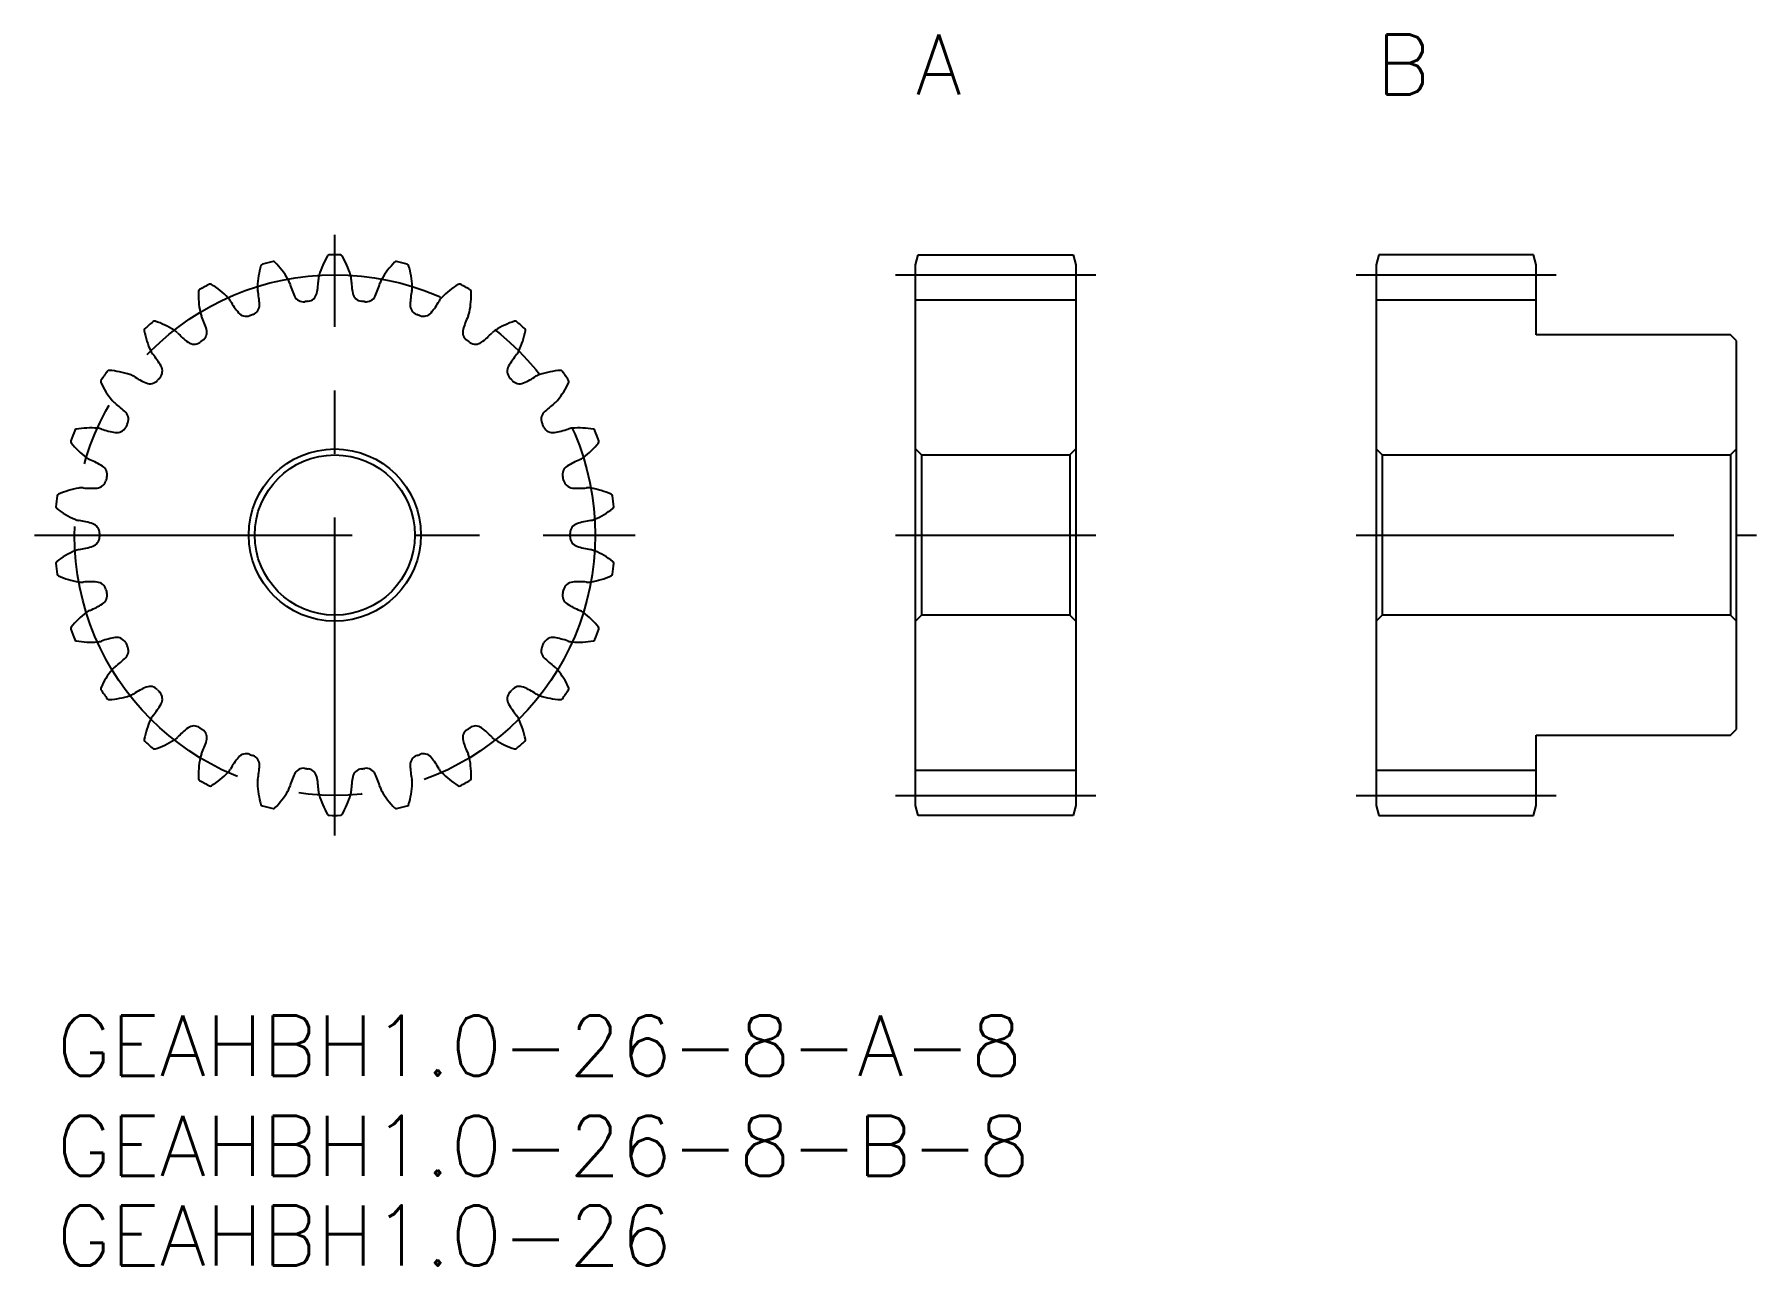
# Model space of a CAD drawing. Extents: x -1.1 to 84.9, y -12.5 to 49.
import ezdxf

# ---------------------------------------------------------------- set-up
doc = ezdxf.new("R2010")
doc.units = 0
doc.header["$LTSCALE"] = 0.5
doc.linetypes.add('CENTER', pattern=[50.8, 31.75, -6.35, 6.35, -6.35])
for name, color, linetype in [('MSM_CENTER', 1, 'CENTER'), ('MSM_CONTINUOUS', 7, 'CONTINUOUS'), ('MSM_PART_NUMBER', 7, 'CONTINUOUS')]:
    doc.layers.add(name, color=color, linetype=linetype)
doc.styles.get("Standard").update_dxf_attribs({"font": 'txt.shx', "height": 3, "bigfont": 'bigfont.shx'})

# ---------------------------------------------------------------- blocks, each defined once
blk = doc.blocks.new('*U4')
at = {"layer": 'MSM_PART_NUMBER'}
blk.add_text('GEAHBH1.0-26-8-A-8', height=3, dxfattribs=at).set_placement((0, -3))
blk = doc.blocks.new('*U5')
at = {"layer": 'MSM_PART_NUMBER'}
blk.add_text('GEAHBH1.0-26-8-B-8', height=3, dxfattribs=at).set_placement((0, -8))
blk = doc.blocks.new('*U8')
at = {"layer": 'MSM_PART_NUMBER'}
blk.add_text('GEAHBH1.0-26', height=3, dxfattribs=at).set_placement((0, -12.482))

msp = doc.modelspace()

# ---------------------------------------------------------------- linework, layer by layer
at = {"layer": 'MSM_CENTER'}
for p, q in [((13.89, 9), (13.89, 39)), ((41.89, 37), (51.89, 37)), ((64.89, 37), (74.89, 37)), ((-1.11, 24), (28.89, 24)), ((41.89, 24), (51.89, 24)), ((64.89, 24), (84.89, 24)), ((41.89, 11), (51.89, 11)), ((64.89, 11), (74.89, 11))]:
    msp.add_line(p, q, dxfattribs=at)
msp.add_circle((13.89, 24), 13, dxfattribs=at)
at = {"layer": 'MSM_CONTINUOUS'}
for p, q in [((42.89, 37.5), (43.024, 38)), ((43.024, 38), (50.756, 38)), ((50.756, 38), (50.89, 37.5)), ((66.024, 38), (65.89, 37.5)), ((73.756, 38), (66.024, 38)), ((73.89, 37.5), (73.756, 38)), ((42.89, 10.5), (42.89, 37.5)), ((50.89, 37.5), (50.89, 10.5)), ((65.89, 37.5), (65.89, 10.5)), ((73.89, 34), (73.89, 37.5)), ((42.89, 35.75), (50.89, 35.75)), ((65.89, 35.75), (73.89, 35.75)), ((83.59, 34), (73.89, 34)), ((83.89, 33.7), (83.59, 34)), ((83.89, 14.3), (83.89, 33.7)), ((42.89, 28.3), (43.19, 28)), ((43.19, 28), (50.59, 28)), ((43.19, 28), (43.19, 20)), ((50.59, 28), (50.89, 28.3)), ((50.59, 28), (50.59, 20)), ((65.89, 28.3), (66.19, 28)), ((66.19, 28), (83.59, 28)), ((66.19, 28), (66.19, 20)), ((83.59, 28), (83.89, 28.3)), ((83.59, 28), (83.59, 20)), ((43.19, 20), (42.89, 19.7)), ((50.59, 20), (43.19, 20)), ((50.89, 19.7), (50.59, 20)), ((66.19, 20), (65.89, 19.7)), ((83.59, 20), (66.19, 20)), ((83.89, 19.7), (83.59, 20)), ((73.89, 14), (83.59, 14)), ((73.89, 10.5), (73.89, 14)), ((83.59, 14), (83.89, 14.3)), ((42.89, 12.25), (50.89, 12.25)), ((65.89, 12.25), (73.89, 12.25)), ((43.024, 10), (42.89, 10.5)), ((50.89, 10.5), (50.756, 10)), ((65.89, 10.5), (66.024, 10)), ((73.756, 10), (73.89, 10.5)), ((50.756, 10), (43.024, 10)), ((66.024, 10), (73.756, 10))]:
    msp.add_line(p, q, dxfattribs=at)
for radius in [4.3, 4]:
    msp.add_circle((13.89, 24), radius, dxfattribs=at)
for centre, radius, start, end in [((17.259, 35.743), 4.333, 149.40662, 163.46154), ((13.615, 37.897), 0.1, 91.1333, 149.40662), ((13.89, 24), 14, 88.86671, 91.13329), ((14.165, 37.897), 0.1, 30.59338, 88.86671), ((10.521, 35.743), 4.333, 16.53846, 30.59338), ((14.351, 36.208), 4.333, 163.25278, 177.30769), ((10.297, 37.428), 0.1, 104.97944, 163.25278), ((13.89, 24), 14, 102.71286, 104.97944), ((10.831, 37.559), 0.1, 44.43953, 102.71286), ((7.809, 34.595), 4.333, 30.38462, 44.43953), ((19.971, 34.595), 4.333, 135.56047, 149.61538), ((16.949, 37.559), 0.1, 77.28712, 135.56047), ((13.89, 24), 14, 75.02056, 77.28714), ((17.483, 37.428), 0.1, 16.74722, 75.02056), ((13.429, 36.208), 4.333, 2.69231, 16.74722), ((11.416, 35.963), 4.333, 177.09893, 191.15385), ((7.188, 36.178), 0.1, 118.8256, 177.09893), ((13.89, 24), 14, 116.55902, 118.8256), ((7.675, 36.433), 0.1, 58.28569, 116.55902), ((5.45, 32.832), 4.333, 44.23077, 58.28569), ((10.84, 36.373), 0.819, 177.30766, 192.17443), ((6.13, 35.357), 4, 2.0934, 12.17447), ((10.84, 36.373), 0.819, 15.51788, 30.38465), ((15.483, 37.662), 4, 195.51784, 205.5989), ((9.073, 36.884), 4, 348.24725, 358.32831), ((13.89, 36.743), 0.819, 163.4615, 178.32828), ((13.89, 36.743), 0.819, 1.67172, 16.5385), ((18.707, 36.884), 4, 181.67169, 191.75275), ((12.297, 37.662), 4, 334.4011, 344.48216), ((16.94, 36.373), 0.819, 149.61535, 164.48212), ((21.65, 35.357), 4, 167.82553, 177.9066), ((16.94, 36.373), 0.819, 347.82557, 2.69235), ((22.33, 32.832), 4.333, 121.71431, 135.76923), ((20.105, 36.433), 0.1, 63.44099, 121.71431), ((13.89, 24), 14, 61.1744, 63.44098), ((16.364, 35.963), 4.333, 348.84615, 2.90107), ((20.592, 36.178), 0.1, 2.90107, 61.1744), ((7.968, 35.284), 0.819, 29.36403, 44.23081), ((12.168, 37.646), 4, 209.364, 219.44506), ((9.628, 35.485), 0.5, 290.36206, 2.0934), ((12.327, 36.15), 0.5, 205.59891, 277.33023), ((13.89, 24), 11.75, 96.51591, 97.33024), ((12.5, 36.171), 0.5, 276.51591, 348.24725), ((15.28, 36.171), 0.5, 191.75275, 263.4841), ((13.89, 24), 11.75, 82.66976, 83.48409), ((15.453, 36.15), 0.5, 262.66976, 334.4011), ((18.152, 35.485), 0.5, 177.9066, 249.63794), ((15.612, 37.646), 4, 320.55494, 330.636), ((19.812, 35.284), 0.819, 135.76919, 150.63597), ((13.89, 24), 14, 130.40517, 132.67175), ((4.88, 34.585), 0.1, 72.13184, 130.40517), ((3.581, 30.555), 4.333, 58.07692, 72.13184), ((7.968, 35.284), 0.819, 191.15381, 206.02059), ((3.638, 33.17), 4, 15.93956, 26.02062), ((9.465, 35.423), 0.5, 219.44506, 291.17639), ((13.89, 24), 11.75, 110.36206, 111.1764), ((13.89, 24), 11.75, 68.8236, 69.63794), ((18.315, 35.423), 0.5, 248.8236, 320.55495), ((24.142, 33.17), 4, 153.97938, 164.06044), ((19.812, 35.284), 0.819, 333.97941, 348.84619), ((24.199, 30.555), 4.333, 107.86816, 121.92308), ((22.9, 34.585), 0.1, 49.59483, 107.86816), ((13.89, 24), 14, 47.32825, 49.59483), ((4.469, 34.22), 0.1, 132.67175, 190.94508), ((8.625, 35.024), 4.333, 190.94508, 205), ((5.44, 33.538), 0.819, 43.21018, 58.07696), ((8.952, 36.838), 4, 223.21015, 233.29121), ((6.86, 34.032), 0.5, 233.29122, 305.02254), ((13.89, 24), 11.75, 124.20822, 125.02255), ((7.003, 34.131), 0.5, 304.20822, 15.93955), ((20.777, 34.131), 0.5, 164.06045, 235.79179), ((13.89, 24), 11.75, 54.97745, 55.79178), ((20.92, 34.032), 0.5, 234.97745, 306.7088), ((18.828, 36.838), 4, 306.70879, 316.78985), ((22.34, 33.538), 0.819, 121.92304, 136.78982), ((19.155, 35.024), 4.333, 335, 349.05492), ((23.311, 34.22), 0.1, 349.05492, 47.32825), ((5.44, 33.538), 0.819, 204.99996, 219.86674), ((1.741, 30.45), 4, 29.78571, 39.86677), ((26.039, 30.45), 4, 140.13323, 150.21429), ((22.34, 33.538), 0.819, 320.13326, 335.00004), ((13.89, 24), 14, 144.25133, 146.5179), ((2.609, 32.121), 0.1, 85.97799, 144.25133), ((2.312, 27.898), 4.333, 71.92308, 85.97799), ((3.403, 31.239), 0.819, 57.05634, 71.92311), ((6.023, 35.283), 4, 237.0563, 247.13737), ((13.89, 24), 11.75, 138.05437, 138.86871), ((4.779, 32.188), 0.5, 318.05437, 29.7857), ((23.001, 32.188), 0.5, 150.21429, 221.94564), ((13.89, 24), 11.75, 41.1313, 41.94563), ((21.757, 35.283), 4, 292.86263, 302.9437), ((24.377, 31.239), 0.819, 108.07689, 122.94366), ((25.468, 27.898), 4.333, 94.02201, 108.07692), ((25.171, 32.121), 0.1, 35.74867, 94.02201), ((13.89, 24), 14, 33.4821, 35.74867), ((2.297, 31.668), 0.1, 146.5179, 204.79124), ((6.14, 33.443), 4.333, 204.79124, 218.84615), ((4.663, 32.058), 0.5, 247.13737, 318.8687), ((23.117, 32.058), 0.5, 221.1313, 292.86263), ((21.64, 33.443), 4.333, 321.15385, 335.20876), ((25.483, 31.668), 0.1, 335.20876, 33.4821), ((3.403, 31.239), 0.819, 218.84612, 233.71289), ((0.551, 27.355), 4, 43.63186, 53.71293), ((3.084, 29.77), 0.5, 331.90051, 43.63186), ((24.696, 29.77), 0.5, 136.36814, 208.09948), ((27.229, 27.355), 4, 126.28707, 136.36814), ((24.377, 31.239), 0.819, 306.28711, 321.15388), ((0.993, 29.185), 0.1, 99.82415, 158.09748), ((1.716, 25.014), 4.333, 85.76923, 99.82415), ((1.975, 28.519), 0.819, 70.90249, 85.76927), ((3.551, 33.072), 4, 250.90246, 260.98352), ((3.003, 29.616), 0.5, 260.98352, 332.71485), ((13.89, 24), 11.75, 151.90053, 152.71486), ((13.89, 24), 11.75, 27.28514, 28.09947), ((24.777, 29.616), 0.5, 207.28514, 279.01648), ((24.228, 33.072), 4, 279.01648, 289.09754), ((25.805, 28.519), 0.819, 94.23073, 109.09751), ((26.064, 25.014), 4.333, 80.17585, 94.23077), ((26.787, 29.185), 0.1, 21.90252, 80.17585), ((0.798, 28.671), 0.1, 160.36406, 218.63739), ((13.89, 24), 14, 158.09748, 160.36406), ((4.105, 31.314), 4.333, 218.63739, 232.69231), ((23.675, 31.314), 4.333, 307.30769, 321.36261), ((13.89, 24), 14, 19.63594, 21.90252), ((26.982, 28.671), 0.1, 321.36261, 19.63594), ((1.975, 28.519), 0.819, 232.69227, 247.55905), ((0.135, 24.065), 4, 57.47802, 67.55908), ((27.645, 24.065), 4, 112.44092, 122.52198), ((25.805, 28.519), 0.819, 292.44095, 307.30773), ((1.975, 26.847), 0.5, 274.82968, 346.561), ((2.017, 27.016), 0.5, 345.74666, 57.47801), ((13.89, 24), 11.75, 165.74668, 166.56101), ((25.763, 27.016), 0.5, 122.52199, 194.25333), ((13.89, 24), 11.75, 13.43899, 14.25332), ((25.805, 26.847), 0.5, 193.43899, 265.17032), ((13.89, 24), 14, 171.94363, 174.21021), ((0.127, 25.948), 0.1, 113.6703, 171.94363), ((1.827, 22.071), 4.333, 99.61539, 113.6703), ((1.24, 25.536), 0.819, 84.74864, 99.61542), ((1.681, 30.335), 4, 264.74861, 274.82967), ((26.099, 30.335), 4, 265.17033, 275.25139), ((26.54, 25.536), 0.819, 80.38458, 95.25136), ((25.953, 22.071), 4.333, 66.3297, 80.38461), ((27.653, 25.948), 0.1, 8.05637, 66.3297), ((13.89, 24), 14, 5.78979, 8.05637), ((0.061, 25.402), 0.1, 174.21021, 232.48354), ((2.639, 28.76), 4.333, 232.48354, 246.53846), ((25.141, 28.76), 4.333, 293.46154, 307.51646), ((27.719, 25.402), 0.1, 307.51646, 5.78979), ((1.24, 25.536), 0.819, 246.53843, 261.4052), ((0.52, 20.771), 4, 71.32417, 81.40524), ((1.64, 24.087), 0.5, 359.59281, 71.32417), ((13.89, 24), 11.75, 179.59283, 180.40717), ((26.14, 24.087), 0.5, 108.67583, 180.40718), ((13.89, 24), 11.75, 359.59283, 0.40717), ((27.26, 20.771), 4, 98.59476, 108.67583), ((26.54, 25.536), 0.819, 278.5948, 293.46158), ((1.24, 22.464), 0.819, 98.5948, 113.46158), ((0.52, 27.229), 4, 278.59476, 288.67583), ((1.64, 23.913), 0.5, 288.67583, 0.40716), ((26.14, 23.913), 0.5, 179.59283, 251.32417), ((27.26, 27.229), 4, 251.32417, 261.40524), ((26.54, 22.464), 0.819, 66.53842, 81.4052), ((0.061, 22.598), 0.1, 127.51646, 185.78979), ((13.89, 24), 14, 185.78979, 188.05637), ((2.639, 19.24), 4.333, 113.46154, 127.51646), ((25.141, 19.24), 4.333, 52.48354, 66.53846), ((13.89, 24), 14, 351.94363, 354.21021), ((27.719, 22.598), 0.1, 354.21021, 52.48354), ((0.127, 22.052), 0.1, 188.05637, 246.3297), ((1.827, 25.929), 4.333, 246.3297, 260.38462), ((1.24, 22.464), 0.819, 260.38458, 275.25136), ((1.681, 17.665), 4, 85.17033, 95.25139), ((1.975, 21.153), 0.5, 13.43897, 85.17032), ((25.805, 21.153), 0.5, 94.82968, 166.56102), ((26.099, 17.665), 4, 84.74861, 94.82967), ((26.54, 22.464), 0.819, 264.74864, 279.61542), ((25.953, 25.929), 4.333, 279.61539, 293.6703), ((27.653, 22.052), 0.1, 293.6703, 351.94363), ((2.017, 20.984), 0.5, 302.52199, 14.25331), ((13.89, 24), 11.75, 193.43899, 194.25332), ((25.763, 20.984), 0.5, 165.74668, 237.47801), ((13.89, 24), 11.75, 345.74668, 346.56101), ((4.105, 16.686), 4.333, 127.30769, 141.36261), ((1.975, 19.481), 0.819, 112.44095, 127.30773), ((0.135, 23.935), 4, 292.44092, 302.52198), ((27.645, 23.935), 4, 237.47802, 247.55908), ((25.805, 19.481), 0.819, 52.69227, 67.55905), ((23.675, 16.686), 4.333, 38.63739, 52.69231), ((0.798, 19.329), 0.1, 141.36261, 199.63594), ((13.89, 24), 14, 199.63594, 201.90252), ((13.89, 24), 14, 338.09748, 340.36406), ((26.982, 19.329), 0.1, 340.36406, 38.63739), ((0.993, 18.815), 0.1, 201.90252, 260.17585), ((1.716, 22.986), 4.333, 260.17585, 274.23077), ((1.975, 19.481), 0.819, 274.23073, 289.09751), ((3.551, 14.928), 4, 99.01648, 109.09754), ((3.003, 18.384), 0.5, 27.28512, 99.01647), ((3.084, 18.23), 0.5, 316.36814, 28.09946), ((13.89, 24), 11.75, 207.28514, 208.09947), ((24.696, 18.23), 0.5, 151.90053, 223.63186), ((13.89, 24), 11.75, 331.90053, 332.71486), ((24.777, 18.384), 0.5, 80.98353, 152.71487), ((24.228, 14.928), 4, 70.90246, 80.98352), ((25.805, 19.481), 0.819, 250.90249, 265.76927), ((26.064, 22.986), 4.333, 265.76923, 279.82415), ((26.787, 18.815), 0.1, 279.82415, 338.09748), ((6.14, 14.557), 4.333, 141.15385, 155.20876), ((3.403, 16.761), 0.819, 126.28711, 141.15388), ((0.551, 20.645), 4, 306.28707, 316.36814), ((27.229, 20.645), 4, 223.63186, 233.71293), ((24.377, 16.761), 0.819, 38.84612, 53.71289), ((21.64, 14.557), 4.333, 24.79124, 38.84615), ((2.297, 16.332), 0.1, 155.20876, 213.4821), ((6.023, 12.717), 4, 112.86263, 122.9437), ((4.663, 15.942), 0.5, 41.1313, 112.86263), ((23.117, 15.942), 0.5, 67.13737, 138.86871), ((21.757, 12.717), 4, 57.0563, 67.13737), ((25.483, 16.332), 0.1, 326.5179, 24.79124), ((13.89, 24), 14, 213.4821, 215.74867), ((2.609, 15.879), 0.1, 215.74867, 274.02201), ((2.312, 20.102), 4.333, 274.02201, 288.07692), ((3.403, 16.761), 0.819, 288.07689, 302.94366), ((1.741, 17.55), 4, 320.13323, 330.21429), ((13.89, 24), 11.75, 221.1313, 221.94563), ((4.779, 15.812), 0.5, 330.2143, 41.94562), ((23.001, 15.812), 0.5, 138.05437, 209.78571), ((26.039, 17.55), 4, 209.78571, 219.86677), ((13.89, 24), 11.75, 318.05437, 318.8687), ((24.377, 16.761), 0.819, 237.05634, 251.92311), ((25.468, 20.102), 4.333, 251.92308, 265.97799), ((25.171, 15.879), 0.1, 265.97799, 324.25133), ((13.89, 24), 14, 324.25133, 326.5179), ((8.625, 12.976), 4.333, 155, 169.05492), ((5.44, 14.462), 0.819, 140.13326, 155.00004), ((22.34, 14.462), 0.819, 24.99996, 39.86674), ((19.155, 12.976), 4.333, 10.94508, 25), ((4.469, 13.78), 0.1, 169.05492, 227.32825), ((3.581, 17.445), 4.333, 287.86816, 301.92308), ((5.44, 14.462), 0.819, 301.92304, 316.78982), ((8.952, 11.162), 4, 126.70879, 136.78985), ((6.86, 13.968), 0.5, 54.97745, 126.70878), ((13.89, 24), 11.75, 234.97745, 235.79178), ((7.003, 13.869), 0.5, 344.06045, 55.79177), ((20.777, 13.869), 0.5, 124.20822, 195.93955), ((13.89, 24), 11.75, 304.20822, 305.02255), ((20.92, 13.968), 0.5, 53.29122, 125.02254), ((18.828, 11.162), 4, 43.21015, 53.29121), ((22.34, 14.462), 0.819, 223.21018, 238.07696), ((24.199, 17.445), 4.333, 238.07692, 252.13184), ((23.311, 13.78), 0.1, 312.67175, 10.94508), ((13.89, 24), 14, 227.32825, 229.59483), ((4.88, 13.415), 0.1, 229.59483, 287.86816), ((7.968, 12.716), 0.819, 153.97941, 168.84619), ((3.638, 14.83), 4, 333.97938, 344.06044), ((9.465, 12.577), 0.5, 68.8236, 140.55493), ((13.89, 24), 11.75, 248.8236, 249.63794), ((9.628, 12.515), 0.5, 357.9066, 69.63792), ((18.152, 12.515), 0.5, 110.36206, 182.0934), ((13.89, 24), 11.75, 290.36206, 291.1764), ((18.315, 12.577), 0.5, 39.44506, 111.17639), ((24.142, 14.83), 4, 195.93956, 206.02062), ((19.812, 12.716), 0.819, 11.15381, 26.02059), ((22.9, 13.415), 0.1, 252.13184, 310.40517), ((13.89, 24), 14, 310.40517, 312.67175), ((11.416, 12.037), 4.333, 168.84615, 182.90107), ((5.45, 15.168), 4.333, 301.71431, 315.76923), ((7.968, 12.716), 0.819, 315.76919, 330.63597), ((12.168, 10.354), 4, 140.55494, 150.636), ((6.13, 12.643), 4, 347.82553, 357.9066), ((15.483, 10.338), 4, 154.40109, 164.48216), ((12.327, 11.85), 0.5, 82.66976, 154.40109), ((13.89, 24), 11.75, 262.66976, 263.48409), ((12.5, 11.829), 0.5, 11.75275, 83.48408), ((15.28, 11.829), 0.5, 96.51591, 168.24724), ((13.89, 24), 11.75, 276.51591, 277.33024), ((15.453, 11.85), 0.5, 25.59891, 97.33023), ((12.297, 10.338), 4, 15.51784, 25.5989), ((21.65, 12.643), 4, 182.0934, 192.17447), ((15.612, 10.354), 4, 29.364, 39.44506), ((19.812, 12.716), 0.819, 209.36403, 224.23081), ((22.33, 15.168), 4.333, 224.23077, 238.28569), ((16.364, 12.037), 4.333, 357.09893, 11.15385), ((7.188, 11.822), 0.1, 182.90107, 241.17427), ((13.89, 24), 14, 241.1744, 243.44098), ((7.675, 11.567), 0.1, 243.44098, 301.71431), ((10.84, 11.627), 0.819, 167.82557, 182.69235), ((14.351, 11.792), 4.333, 182.69231, 196.74722), ((7.809, 13.405), 4.333, 315.56047, 329.61538), ((10.84, 11.627), 0.819, 329.61535, 344.48212), ((9.073, 11.116), 4, 1.67169, 11.75275), ((13.89, 11.257), 0.819, 181.67172, 196.5385), ((13.89, 11.257), 0.819, 343.4615, 358.32828), ((18.707, 11.116), 4, 168.24725, 178.32831), ((16.94, 11.627), 0.819, 195.51788, 210.38465), ((19.971, 13.405), 4.333, 210.38462, 224.43953), ((13.429, 11.792), 4.333, 343.25278, 357.30769), ((16.94, 11.627), 0.819, 357.30766, 12.17443), ((20.105, 11.567), 0.1, 238.28569, 296.55902), ((13.89, 24), 14, 296.55902, 298.8256), ((20.592, 11.822), 0.1, 298.8256, 357.09893), ((10.297, 10.572), 0.1, 196.74722, 255.02056), ((13.89, 24), 14, 255.02056, 257.28714), ((10.831, 10.441), 0.1, 257.28714, 315.56047), ((17.259, 12.257), 4.333, 196.53846, 210.59338), ((10.521, 12.257), 4.333, 329.40662, 343.46154), ((16.949, 10.441), 0.1, 224.43953, 282.71286), ((13.89, 24), 14, 282.71286, 284.97944), ((17.483, 10.572), 0.1, 284.97944, 343.25278), ((13.615, 10.103), 0.1, 210.59338, 268.86657), ((13.89, 24), 14, 268.86671, 271.13329), ((14.165, 10.103), 0.1, 271.13329, 329.40662)]:
    msp.add_arc(centre, radius, start, end, dxfattribs=at)

# ---------------------------------------------------------------- block references
for name in ['*U4', '*U5', '*U8']:
    msp.add_blockref(name, (0, 0), dxfattribs=at)

# ---------------------------------------------------------------- texts
at = {"layer": 'MSM_PART_NUMBER', "linetype": 'CONTINUOUS'}
for s, p in [('A', (42.89, 46)), ('B', (65.89, 46))]:
    msp.add_text(s, height=3, dxfattribs=at).set_placement(p)

doc.saveas('drawing.dxf')
